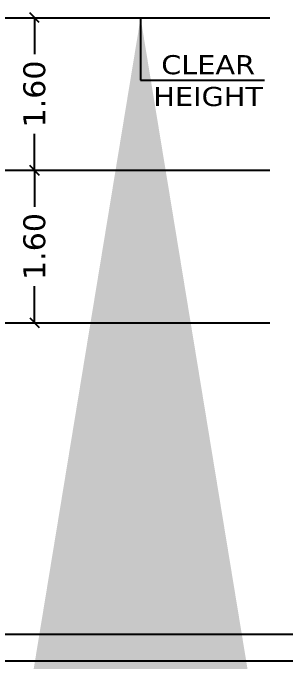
# Model space of a CAD drawing. Header units: metres. Extents: x 1161 to 1456, y 119 to 208.
# Drawn here: x 1364.97 to 1367.83, y 175.48 to 182.28 of the extents above; entities that cross this region are included whole.
import ezdxf

# ---------------------------------------------------------------- set-up
doc = ezdxf.new("R2010")
doc.units = ezdxf.units.M
doc.header["$MEASUREMENT"] = 0
doc.header["$PDMODE"] = 1
doc.header["$PDSIZE"] = -5
doc.layers.add('HAT', color=9, linetype='Continuous', lineweight=15)
doc.styles.get("Standard").update_dxf_attribs({"font": 'verdana.ttf'})
doc.dimstyles.new('app', dxfattribs={"dimtxt": 0.23, "dimasz": 0.1, "dimexe": 0.18, "dimexo": 0.0625, "dimgap": 0.09, "dimtad": 0, "dimzin": 0, "dimdsep": 46, "dimtxsty": 'Standard', "dimblk": 'OBLIQUE', "dimcen": 0.09, "dimse1": 1, "dimse2": 1, "dimclrd": 8, "dimclre": 8, "dimclrt": 6, "dimadec": 0, "dimazin": 0, "dimtfac": 1, "dimtofl": 0, "dimtmove": 0, "dimatfit": 3, "dimfxl": 0, "dimtolj": 1, "dimtzin": 0, "dimarcsym": 0})
doc.dimstyles.new('ISO-25', dxfattribs={"dimtxt": 2.5, "dimasz": 2.5, "dimexe": 1.25, "dimexo": 0.625, "dimtad": 1, "dimtxsty": 'Standard', "dimcen": 2.5, "dimadec": 0, "dimazin": 0, "dimtfac": 1, "dimtmove": 0, "dimatfit": 3, "dimfxl": 0, "dimarcsym": 0})

# ---------------------------------------------------------------- blocks, each defined once
blk = doc.blocks.new('_Oblique')
at = {"layer": 'HAT', "color": 0, "linetype": 'Continuous', "lineweight": -2}
blk.add_line((-0.5, -0.5), (0.5, 0.5), dxfattribs=at)
blk = doc.blocks.new('*D113')
at = {"color": 8, "lineweight": -2}
for p, q in [((1365.1927, 180.6265), (1365.1927, 180.2438)), ((1365.1927, 179.0265), (1365.1927, 179.4092))]:
    blk.add_line(p, q, dxfattribs=at)
at = {"layer": 'DEFPOINTS', "color": 0}
for p in [(1365.1927, 180.6265), (1365.2361, 180.6265), (1365.2361, 179.0265)]:
    blk.add_point(p, dxfattribs=at)
at = {"color": 8, "lineweight": -2, "xscale": 0.1, "yscale": 0.1, "zscale": 0.1}
for p, rotation in [((1365.1927, 180.6265), 90), ((1365.1927, 179.0265), 270)]:
    blk.add_blockref('_Oblique', p, dxfattribs=dict(at, rotation=rotation))
at = {"color": 6, "insert": (1365.1927, 179.8265), "char_height": 0.23, "attachment_point": 5, "rotation": 90}
blk.add_mtext('\\A1;1.60', dxfattribs=at)
blk = doc.blocks.new('*D114')
at = {"color": 8, "lineweight": -2}
for p, q in [((1365.1927, 182.2265), (1365.1927, 181.8438)), ((1365.1927, 180.6265), (1365.1927, 181.0092))]:
    blk.add_line(p, q, dxfattribs=at)
at = {"layer": 'DEFPOINTS', "color": 0}
for p in [(1365.1927, 182.2265), (1365.3884, 182.2265), (1365.3884, 180.6265)]:
    blk.add_point(p, dxfattribs=at)
at = {"color": 8, "lineweight": -2, "xscale": 0.1, "yscale": 0.1, "zscale": 0.1}
for p, rotation in [((1365.1927, 182.2265), 90), ((1365.1927, 180.6265), 270)]:
    blk.add_blockref('_Oblique', p, dxfattribs=dict(at, rotation=rotation))
at = {"color": 6, "insert": (1365.1927, 181.4265), "char_height": 0.23, "attachment_point": 5, "rotation": 90}
blk.add_mtext('\\A1;1.60', dxfattribs=at)

msp = doc.modelspace()

# ---------------------------------------------------------------- linework, layer by layer
for p, q in [((1360.3944, 182.2265), (1367.6643, 182.2265)), ((1360.3944, 182.2265), (1367.6643, 182.2265)), ((1360.3944, 180.6265), (1367.6643, 180.6265)), ((1360.3944, 179.0265), (1367.6643, 179.0265))]:
    msp.add_line(p, q)
at = {"linetype": 'Continuous'}
for points in [[(1359.4169, 188.5127), (1375.5213, 188.5127), (1375.5213, 175.4775), (1359.4169, 175.4775)], [(1359.6941, 188.2354), (1375.2441, 188.2354), (1375.2441, 175.7548), (1359.6941, 175.7548)]]:
    msp.add_lwpolyline(points, close=True, dxfattribs=at)

# ---------------------------------------------------------------- texts
at = {"insert": (1367.0172, 181.5654), "char_height": 0.2, "width": 1.081927, "attachment_point": 5}
msp.add_mtext('{\\W1.1;\\C7;CLEAR\\PHEIGHT}', dxfattribs=at)

# ---------------------------------------------------------------- dimensions: what is measured, and where the dimension line sits
for base, p1, p2, picture, middle in [((1365.1927, 182.2265), (1365.3884, 180.6265), (1365.3884, 182.2265), '*D114', (1365.1927, 181.4265)), ((1365.1927, 180.6265), (1365.2361, 179.0265), (1365.2361, 180.6265), '*D113', (1365.1927, 179.8265))]:
    dim = msp.add_linear_dim(base=base, p1=p1, p2=p2, angle=90, dimstyle='app')
    dim.commit()
    dim.dimension.update_dxf_attribs({"geometry": picture, "text_midpoint": middle})

# ---------------------------------------------------------------- leaders
msp.add_leader([(1366.3077, 182.2265), (1366.3077, 181.5704), (1367.6084, 181.5704)], dimstyle='ISO-25', override={"dimtxt": 150, "dimasz": 150, "dimgap": 25, "dimtad": 0, "dimdec": 0, "dimclrd": 8, "dimclre": 4, "dimtdec": 0, "dimfxl": 1.5})

doc.saveas('drawing.dxf')
